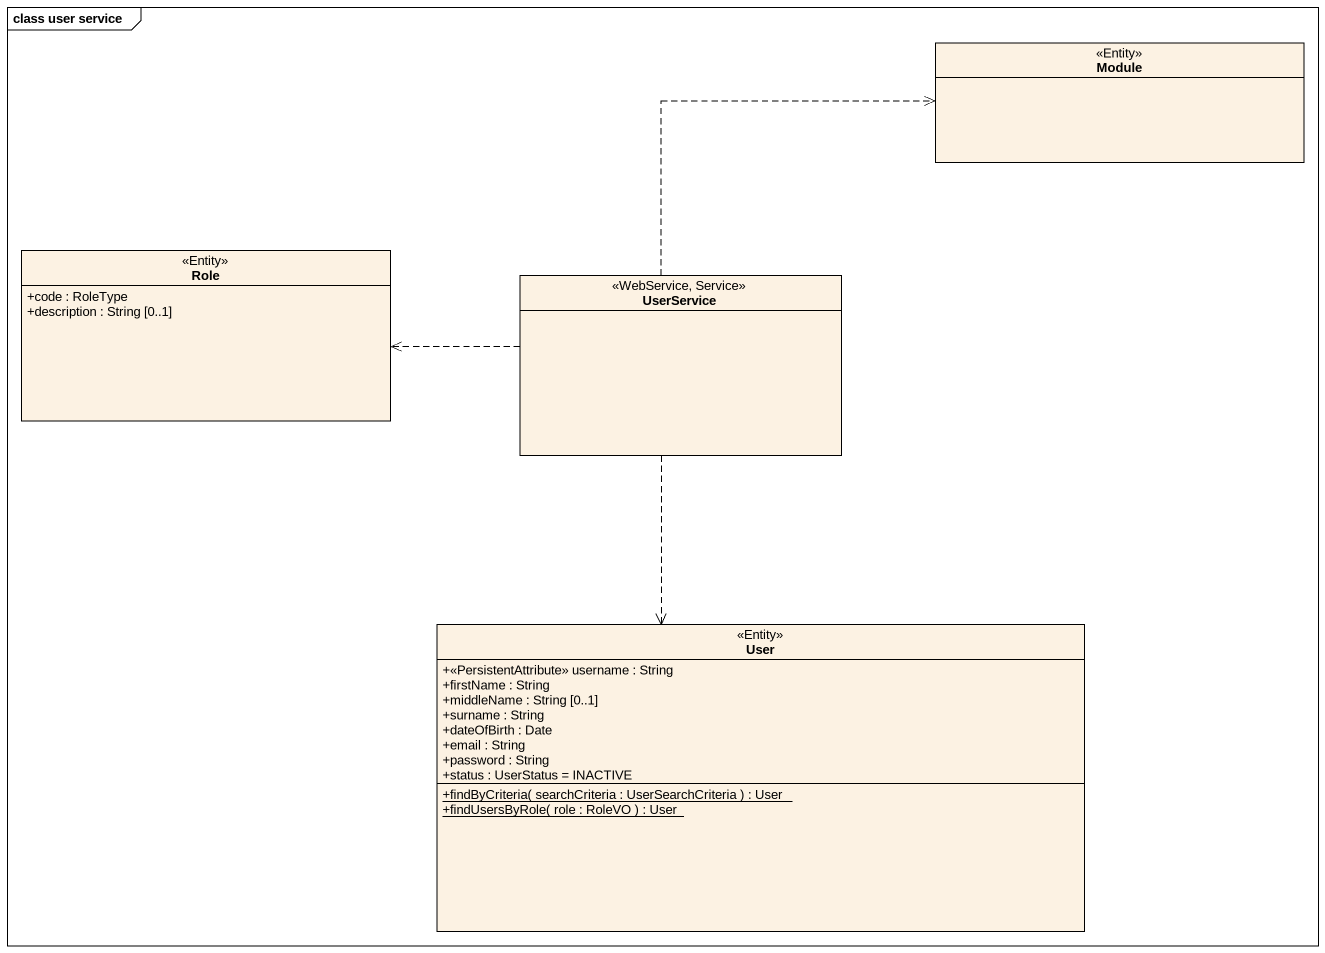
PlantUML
@startuml
mainframe class user service
hide circle
hide empty members
skinparam classAttributeIconSize 0
class Module <<Entity>>
class Role <<Entity>> {
  +code : RoleType
  +description : String [0..1]
}
class UserService <<WebService, Service>>
class User <<Entity>> {
  +<<PersistentAttribute>> username : String
  +firstName : String
  +middleName : String [0..1]
  +surname : String
  +dateOfBirth : Date
  +email : String
  +password : String
  +status : UserStatus = INACTIVE
  {static} +findByCriteria( searchCriteria : UserSearchCriteria ) : User
  {static} +findUsersByRole( role : RoleVO ) : User
}
UserService .right.> Module
UserService .left.> Role
UserService ..> User
@enduml
